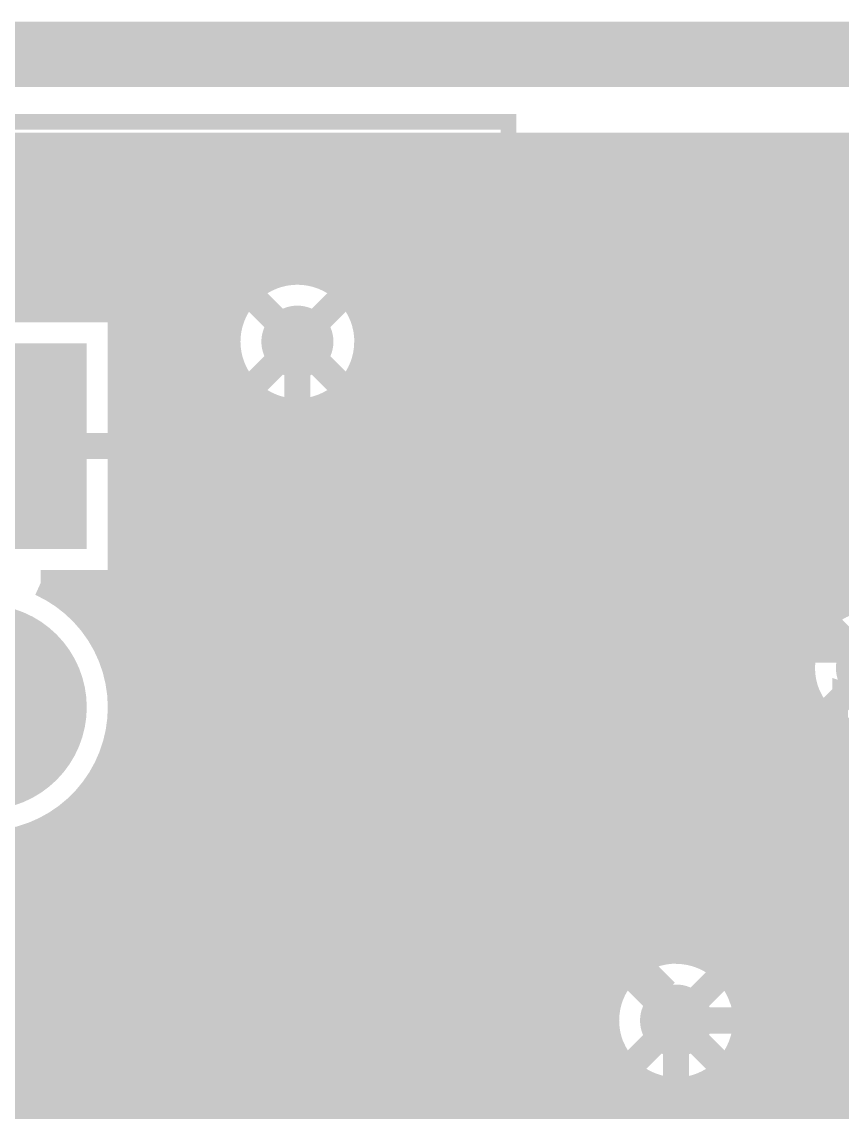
# Model space of a CAD drawing. Extents: x -5 to 112, y -62 to 71.
# Drawn here: x 16.24 to 24.22, y 60.83 to 71.44 of the extents above; entities that cross this region are included whole.
import ezdxf

# ---------------------------------------------------------------- set-up
doc = ezdxf.new("R2010")
doc.units = 0
doc.header["$MEASUREMENT"] = 0
doc.layers.get('0').update_dxf_attribs({"linetype": 'CONTINUOUS'})
for name, color, linetype in [('25-336-0_BOT', 7, 'CONTINUOUS'), ('25-336-0_DRD', 7, 'CONTINUOUS'), ('25-336-0_DRL', 2, 'CONTINUOUS'), ('25-336-0_IN1', 4, 'CONTINUOUS'), ('25-336-0_IN2', 3, 'CONTINUOUS'), ('25-336-0_SMB', 5, 'CONTINUOUS'), ('25-336-0_SMT', 10, 'CONTINUOUS'), ('25-336-0_SPT', 14, 'CONTINUOUS'), ('25-336-0_SST', 9, 'CONTINUOUS'), ('25-336-0_TOP', 12, 'CONTINUOUS'), ('THRUHOLE_TAP', 8, 'CONTINUOUS')]:
    doc.layers.add(name, color=color, linetype=linetype)

# ---------------------------------------------------------------- blocks, each defined once
blk = doc.blocks.new('SQUARE_19')
blk.add_solid([(0.99949, 0.99949), (0.99949, -0.99949), (-0.99949, 0.99949), (-0.99949, -0.99949)])
blk = doc.blocks.new('ROUND_30')
at = {"const_width": 0.99949}
blk.add_lwpolyline([(-0.499744, 0, 1), (0.499744, 0, 1)], format="xyb", close=True, dxfattribs=at)
blk = doc.blocks.new('ROUND_11')
at = {"const_width": 0.35052}
blk.add_lwpolyline([(-0.17526, 0, 1), (0.17526, 0, 1)], format="xyb", close=True, dxfattribs=at)
blk = doc.blocks.new('ROUND_75')
at = {"const_width": 0.54991}
blk.add_lwpolyline([(-0.274954, 0, 1), (0.274954, 0, 1)], format="xyb", close=True, dxfattribs=at)
blk = doc.blocks.new('ROUND_81')
at = {"const_width": 0.10033}
blk.add_lwpolyline([(-0.050164, 0, 1), (0.050164, 0, 1)], format="xyb", close=True, dxfattribs=at)
blk = doc.blocks.new('ROUND_82')
at = {"const_width": 0.10033}
blk.add_lwpolyline([(-0.050164, 0, 1), (0.050164, 0, 1)], format="xyb", close=True, dxfattribs=at)
blk = doc.blocks.new('ROUND_65')
at = {"const_width": 0.35052}
blk.add_lwpolyline([(-0.17526, 0, 1), (0.17526, 0, 1)], format="xyb", close=True, dxfattribs=at)
blk = doc.blocks.new('ROUND_68')
at = {"const_width": 0.35052}
blk.add_lwpolyline([(-0.17526, 0, 1), (0.17526, 0, 1)], format="xyb", close=True, dxfattribs=at)
blk = doc.blocks.new('RECTANGLE_2')
blk.add_solid([(0.4826, 0.4064), (0.4826, -0.4064), (-0.4826, 0.4064), (-0.4826, -0.4064)])
blk = doc.blocks.new('RECTANGLE_13')
blk.add_solid([(0.9017, 0.508), (0.9017, -0.508), (-0.9017, 0.508), (-0.9017, -0.508)])
blk = doc.blocks.new('ROUND_73')
at = {"const_width": 0.10033}
blk.add_lwpolyline([(-0.050164, 0, 1), (0.050164, 0, 1)], format="xyb", close=True, dxfattribs=at)

msp = doc.modelspace()

# ---------------------------------------------------------------- linework, layer by layer
at = {"layer": '25-336-0_BOT', "const_width": 0.254}
for points in [[(50.85588, 70.231), (-4.191, 70.231)], [(16.1544, 70.231), (16.1544, 68.64096)], [(16.383, 70.231), (16.383, 68.64096)], [(16.6116, 70.231), (16.6116, 68.64096)], [(16.8402, 70.231), (16.8402, 68.64096)], [(17.0688, 70.231), (17.0688, 68.64096)], [(17.2974, 70.231), (17.2974, 63.53556)], [(17.526, 70.231), (17.526, 63.76416)], [(17.7546, 70.231), (17.7546, 63.99276)], [(17.9832, 70.231), (17.9832, 64.22136)], [(18.2118, 70.231), (18.2118, 64.44996)], [(18.4404, 70.231), (18.4404, 68.80352)], [(18.669, 70.231), (18.669, 68.95592)], [(18.8976, 70.231), (18.8976, 69.00418)], [(19.1262, 70.231), (19.1262, 68.9737)], [(19.3548, 70.231), (19.3548, 68.85178)], [(19.5834, 70.231), (19.5834, 68.48602)], [(19.812, 70.231), (19.812, 47.68088)], [(20.0406, 70.231), (20.0406, 47.41672)], [(20.2692, 70.231), (20.2692, 53.34508)], [(20.4978, 70.231), (20.4978, 53.55336)], [(20.7264, 70.231), (20.7264, 53.62956)], [(20.955, 70.231), (20.955, 53.73116)], [(21.1836, 70.231), (21.1836, 53.95722)], [(21.4122, 70.231), (21.4122, 54.06136)], [(21.6408, 70.231), (21.6408, 54.06644)], [(21.8694, 70.231), (21.8694, 54.06644)], [(22.098, 70.231), (22.098, 62.17412)], [(22.3266, 70.231), (22.3266, 62.34176)], [(22.5552, 70.231), (22.5552, 62.40018)], [(22.7838, 70.231), (22.7838, 62.37732)], [(23.0124, 70.231), (23.0124, 62.26556)], [(23.241, 70.231), (23.241, 61.9633)], [(23.4696, 70.231), (23.4696, 54.06644)], [(23.6982, 70.231), (23.6982, 54.06644)], [(23.9268, 70.231), (23.9268, 65.49898)], [(24.1554, 70.231), (24.1554, 65.73012)], [(50.80508, 70.1802), (-4.191, 70.1802)], [(50.66792, 69.9516), (0.8382, 69.9516)], [(50.62728, 69.723), (1.5621, 69.723)], [(50.66792, 69.4944), (2.01676, 69.4944)], [(50.80508, 69.2658), (2.36474, 69.2658)], [(50.8508, 69.0372), (2.64922, 69.0372)], [(18.44294, 68.8086), (2.88798, 68.8086)], [(50.8508, 68.8086), (19.40052, 68.8086)], [(17.20596, 68.64096), (14.54404, 68.64096)], [(17.20596, 68.64096), (17.20596, 65.97904)], [(18.29308, 68.58), (17.20596, 68.58)], [(50.8508, 68.58), (19.55292, 68.58)], [(16.41348, 46.76648), (16.41348, 62.00648), (18.923, 64.516), (18.923, 68.326)], [(18.24228, 68.3514), (17.20596, 68.3514)], [(50.8508, 68.3514), (19.60118, 68.3514)], [(18.27276, 68.1228), (17.20596, 68.1228)], [(50.8508, 68.1228), (19.5707, 68.1228)], [(19.5834, 68.16344), (19.5834, 47.77994)], [(18.39722, 67.8942), (17.20596, 67.8942)], [(50.8508, 67.8942), (19.44878, 67.8942)], [(18.4404, 67.84594), (18.4404, 64.67856)], [(18.4658, 67.82308), (18.4658, 64.70396)], [(19.3802, 67.82308), (19.3802, 64.516)], [(18.4658, 67.6656), (17.20596, 67.6656)], [(50.8508, 67.6656), (19.3802, 67.6656)], [(18.4658, 67.437), (17.20596, 67.437)], [(50.8508, 67.437), (19.3802, 67.437)], [(18.4658, 67.2084), (17.20596, 67.2084)], [(50.8508, 67.2084), (19.3802, 67.2084)], [(18.4658, 66.9798), (17.20596, 66.9798)], [(50.8508, 66.9798), (19.3802, 66.9798)], [(18.4658, 66.7512), (17.20596, 66.7512)], [(50.8508, 66.7512), (19.3802, 66.7512)], [(18.4658, 66.5226), (17.20596, 66.5226)], [(50.8508, 66.5226), (19.3802, 66.5226)], [(18.4658, 66.294), (17.20596, 66.294)], [(50.8508, 66.294), (19.3802, 66.294)], [(18.4658, 66.0654), (17.20596, 66.0654)], [(50.8508, 66.0654), (19.3802, 66.0654)], [(17.20596, 65.97904), (16.42618, 65.97904)], [(16.6116, 65.97904), (16.6116, 65.87744)], [(16.8402, 65.97904), (16.8402, 65.6844)], [(17.0688, 65.97904), (17.0688, 65.35674)], [(18.4658, 65.8368), (16.67002, 65.8368)], [(50.8508, 65.8368), (19.3802, 65.8368)], [(18.4658, 65.6082), (16.90624, 65.6082)], [(24.00808, 65.6082), (19.3802, 65.6082)], [(18.4658, 65.3796), (17.0561, 65.3796)], [(23.87092, 65.3796), (19.3802, 65.3796)], [(18.4658, 65.151), (17.15008, 65.151)], [(23.83028, 65.151), (19.3802, 65.151)], [(18.4658, 64.9224), (17.1958, 64.9224)], [(23.87092, 64.9224), (19.3802, 64.9224)], [(23.9268, 64.80302), (23.9268, 59.27598)], [(18.4658, 64.70396), (16.09344, 62.33414)], [(18.4531, 64.6938), (17.20342, 64.6938)], [(24.00808, 64.6938), (19.3802, 64.6938)], [(24.0538, 64.64808), (24.0538, 59.43092)], [(18.2245, 64.4652), (17.1704, 64.4652)], [(19.3548, 64.36614), (19.3548, 47.79264)], [(24.0538, 64.4652), (19.37766, 64.4652)], [(19.24558, 64.19342), (16.87068, 61.81598)], [(17.0688, 64.18326), (17.0688, 63.30696)], [(17.9959, 64.2366), (17.0942, 64.2366)], [(24.0538, 64.2366), (19.28368, 64.2366)], [(19.1262, 64.0715), (19.1262, 47.72406)], [(17.7673, 64.008), (16.96466, 64.008)], [(24.0538, 64.008), (19.06016, 64.008)], [(16.8402, 63.8556), (16.8402, 63.07836)], [(18.8976, 63.8429), (18.8976, 47.53864)], [(17.5387, 63.7794), (16.76146, 63.7794)], [(24.0538, 63.7794), (18.83156, 63.7794)], [(16.6116, 63.66256), (16.6116, 62.84976)], [(16.383, 63.54064), (16.383, 62.62116)], [(17.3101, 63.5508), (16.40586, 63.5508)], [(24.0538, 63.5508), (18.60296, 63.5508)], [(18.669, 63.6143), (18.669, 42.9133)], [(16.1544, 63.46952), (16.1544, 62.39256)], [(17.0815, 63.3222), (15.3416, 63.3222)], [(24.0538, 63.3222), (18.37436, 63.3222)], [(18.4404, 63.3857), (18.4404, 43.21556)], [(16.8529, 63.0936), (15.113, 63.0936)], [(24.0538, 63.0936), (18.14576, 63.0936)], [(18.2118, 63.1571), (18.2118, 43.32732)], [(17.9832, 62.9285), (17.9832, 43.35018)], [(16.6243, 62.865), (14.8844, 62.865)], [(24.0538, 62.865), (17.91716, 62.865)], [(17.7546, 62.6999), (17.7546, 43.29176)], [(16.3957, 62.6364), (14.6558, 62.6364)], [(24.0538, 62.6364), (17.68856, 62.6364)], [(17.526, 62.4713), (17.526, 43.12412)], [(16.1671, 62.4078), (14.4272, 62.4078)], [(24.0538, 62.4078), (17.45996, 62.4078)], [(17.2974, 62.2427), (17.2974, 42.52468)], [(22.10308, 62.1792), (17.23136, 62.1792)], [(24.0538, 62.1792), (23.10892, 62.1792)], [(21.96592, 61.9506), (17.00276, 61.9506)], [(17.0688, 62.0141), (17.0688, 46.94682)], [(24.0538, 61.9506), (23.24608, 61.9506)], [(16.87068, 61.81598), (16.87068, 47.2694)], [(21.92528, 61.722), (16.87068, 61.722)], [(22.606, 57.404), (22.606, 61.722)], [(24.0538, 61.722), (23.28672, 61.722)], [(21.96592, 61.4934), (16.87068, 61.4934)], [(23.241, 61.47816), (23.241, 57.6453)], [(24.0538, 61.4934), (23.24608, 61.4934)], [(22.10308, 61.2648), (16.87068, 61.2648)], [(22.098, 61.26988), (22.098, 57.85612)], [(22.1488, 61.21908), (22.1488, 57.90692)], [(23.0632, 61.21908), (23.0632, 57.90692)], [(24.0538, 61.2648), (23.10892, 61.2648)], [(22.1488, 61.0362), (16.87068, 61.0362)], [(24.0538, 61.0362), (23.0632, 61.0362)], [(22.1488, 60.8076), (16.87068, 60.8076)], [(24.0538, 60.8076), (23.0632, 60.8076)]]:
    msp.add_lwpolyline(points, dxfattribs=at)
for points in [[(18.923, 69.00672, 0.4142136), (18.24228, 68.326)], [(19.60372, 68.326, 0.4142136), (18.923, 69.00672)], [(18.24228, 68.326, 0.2113086), (18.4651, 67.82231)], [(19.3802, 67.82308, 0.2113087), (19.60268, 68.326)], [(17.20596, 64.77, 0.293807), (16.42618, 65.97904)], [(24.511, 65.83172, 0.4142136), (23.83028, 65.151)], [(23.83028, 65.151, 0.2113086), (24.0531, 64.64731)], [(15.875, 63.43904, 0.4142136), (17.20596, 64.77)], [(19.24558, 64.19342, 0.1989124), (19.3792, 64.516)], [(19.24558, 64.19342, 0.1989124), (19.3792, 64.516)], [(22.606, 62.40272, 0.4142136), (21.92528, 61.722)], [(23.28672, 61.722, 0.4142136), (22.606, 62.40272)], [(21.92528, 61.722, 0.2113086), (22.1481, 61.21831)], [(23.0632, 61.21908, 0.2113087), (23.28568, 61.722)]]:
    msp.add_lwpolyline(points, format="xyb", dxfattribs=at)
at = {"layer": '25-336-0_DRD'}
for points, const_width in [([(-5.08, 7.62), (-5.08, 71.12), (111.76, 71.12), (111.76, -5.08), (-5.08, -5.08), (-5.08, 7.62)], 0.635), ([(20.193, 69.596), (17.653, 67.056)], 0.254), ([(20.193, 67.056), (17.653, 69.596)], 0.254), ([(16.51, 67.945), (15.24, 67.945)], 0.254), ([(16.51, 66.675), (16.51, 67.945)], 0.254), ([(16.51, 67.31), (15.24, 67.31)], 0.254), ([(15.24, 66.675), (16.51, 66.675)], 0.254), ([(25.781, 66.421), (23.241, 63.881)], 0.254), ([(25.781, 63.881), (23.241, 66.421)], 0.254), ([(16.51, 65.405), (15.24, 65.405)], 0.254), ([(16.51, 64.135), (16.51, 65.405)], 0.254), ([(16.51, 64.77), (15.24, 64.77)], 0.254), ([(22.5044, 64.5414), (19.9644, 62.0014)], 0.254), ([(22.5044, 62.0014), (19.9644, 64.5414)], 0.254), ([(15.24, 64.135), (16.51, 64.135)], 0.254), ([(23.876, 62.992), (21.336, 60.452)], 0.254), ([(23.876, 60.452), (21.336, 62.992)], 0.254), ([(19.1262, 61.6712), (16.5862, 59.1312)], 0.254), ([(19.1262, 59.1312), (16.5862, 61.6712)], 0.254), ([(16.51, 61.468), (13.97, 58.928)], 0.254)]:
    msp.add_lwpolyline(points, dxfattribs=dict(at, const_width=const_width))
at = {"layer": '25-336-0_DRL', "const_width": 0.635}
msp.add_lwpolyline([(-5.08, 7.62), (-5.08, 71.12), (111.76, 71.12), (111.76, -5.08), (-5.08, -5.08), (-5.08, 7.62)], dxfattribs=at)
at = {"layer": '25-336-0_IN1', "const_width": 0.254}
for points in [[(50.63998, 69.85), (-3.937, 69.85)], [(16.1798, 69.85), (16.1798, 68.64096)], [(16.4084, 69.85), (16.4084, 68.64096)], [(16.637, 69.85), (16.637, 68.64096)], [(16.8656, 69.85), (16.8656, 68.64096)], [(17.0942, 69.85), (17.0942, 68.64096)], [(17.3228, 69.85), (17.3228, 61.9252)], [(17.5514, 69.85), (17.5514, 61.9252)], [(17.78, 69.85), (17.78, 61.9252)], [(18.0086, 69.85), (18.0086, 61.9252)], [(18.2372, 69.85), (18.2372, 61.9252)], [(18.4658, 69.85), (18.4658, 68.82892)], [(18.6944, 69.85), (18.6944, 68.96608)], [(18.923, 69.85), (18.923, 69.00672)], [(19.1516, 69.85), (19.1516, 68.96608)], [(19.3802, 69.85), (19.3802, 68.82892)], [(19.6088, 69.85), (19.6088, 61.9252)], [(19.8374, 69.85), (19.8374, 61.9252)], [(20.066, 69.85), (20.066, 61.9252)], [(20.2946, 69.85), (20.2946, 61.9252)], [(20.5232, 69.85), (20.5232, 61.9252)], [(20.7518, 69.85), (20.7518, 61.9252)], [(20.9804, 69.85), (20.9804, 61.9252)], [(21.209, 69.85), (21.209, 61.9252)], [(21.4376, 69.85), (21.4376, 61.9252)], [(21.6662, 69.85), (21.6662, 61.9252)], [(21.8948, 69.85), (21.8948, 61.9252)], [(22.1234, 69.85), (22.1234, 62.19952)], [(22.352, 69.85), (22.352, 62.35192)], [(22.5806, 69.85), (22.5806, 62.40018)], [(22.8092, 69.85), (22.8092, 62.3697)], [(23.0378, 69.85), (23.0378, 62.24778)], [(23.2664, 69.85), (23.2664, 61.9252)], [(23.495, 69.85), (23.495, 61.9252)], [(23.7236, 69.85), (23.7236, 61.9252)], [(23.9522, 69.85), (23.9522, 65.53708)], [(24.1808, 69.85), (24.1808, 65.74536)], [(50.62728, 69.723), (-3.937, 69.723)], [(50.66792, 69.4944), (-3.937, 69.4944)], [(50.80508, 69.2658), (-3.937, 69.2658)], [(59.73064, 69.0372), (-3.937, 69.0372)], [(18.44294, 68.8086), (-3.937, 68.8086)], [(59.6519, 68.8086), (19.40052, 68.8086)], [(17.20596, 68.64096), (14.54404, 68.64096)], [(17.20596, 68.64096), (17.20596, 65.97904)], [(18.29308, 68.58), (17.20596, 68.58)], [(59.65698, 68.58), (19.55292, 68.58)], [(18.24228, 68.3514), (17.20596, 68.3514)], [(59.74588, 68.3514), (19.60118, 68.3514)], [(18.27276, 68.1228), (17.20596, 68.1228)], [(59.97702, 68.1228), (19.5707, 68.1228)], [(18.39722, 67.8942), (17.20596, 67.8942)], [(99.441, 67.8942), (19.44878, 67.8942)], [(18.4658, 67.82308), (18.4658, 61.9252)], [(19.3802, 67.82308), (19.3802, 61.9252)], [(18.76044, 67.6656), (17.20596, 67.6656)], [(18.6944, 67.68592), (18.6944, 61.9252)], [(83.86572, 67.6656), (19.08302, 67.6656)], [(19.1516, 67.68592), (19.1516, 61.9252)], [(18.923, 67.64528), (18.923, 61.9252)], [(83.5914, 67.437), (17.20596, 67.437)], [(83.43138, 67.2084), (17.20596, 67.2084)], [(83.33994, 66.9798), (17.20596, 66.9798)], [(83.29676, 66.7512), (17.20596, 66.7512)], [(83.30184, 66.5226), (17.20596, 66.5226)], [(83.3501, 66.294), (17.20596, 66.294)], [(83.4517, 66.0654), (17.20596, 66.0654)], [(17.20596, 65.97904), (16.42618, 65.97904)], [(16.637, 65.97904), (16.637, 65.85966)], [(16.8656, 65.97904), (16.8656, 65.65646)], [(17.0942, 65.97904), (17.0942, 65.30086)], [(83.62188, 65.8368), (16.67002, 65.8368)], [(24.00808, 65.6082), (16.90624, 65.6082)], [(23.87092, 65.3796), (17.0561, 65.3796)], [(23.83028, 65.151), (17.15008, 65.151)], [(23.87092, 64.9224), (17.1958, 64.9224)], [(24.00808, 64.6938), (17.20342, 64.6938)], [(23.9522, 64.76238), (23.9522, 61.9252)], [(24.1808, 64.55664), (24.1808, 61.9252)], [(59.85764, 64.4652), (17.1704, 64.4652)], [(17.0942, 64.2366), (17.0942, 61.9252)], [(59.7789, 64.2366), (17.0942, 64.2366)], [(59.78398, 64.008), (16.96466, 64.008)], [(16.8656, 63.881), (16.8656, 61.9252)], [(59.87288, 63.7794), (16.76146, 63.7794)], [(16.637, 63.68034), (16.637, 61.9252)], [(60.10402, 63.5508), (16.40586, 63.5508)], [(16.4084, 63.5508), (16.4084, 61.9252)], [(16.1798, 63.4746), (16.1798, 61.9252)], [(54.74208, 63.3222), (-3.937, 63.3222)], [(54.60492, 63.0936), (-3.937, 63.0936)], [(54.56428, 62.865), (-3.937, 62.865)], [(51.14544, 62.6364), (-3.937, 62.6364)], [(50.78222, 62.4078), (-3.937, 62.4078)], [(22.10308, 62.1792), (14.59992, 62.1792)], [(50.65776, 62.1792), (23.10892, 62.1792)], [(21.96592, 61.9506), (14.73708, 61.9506)], [(21.95576, 61.9252), (14.7447, 61.9252)], [(50.62728, 61.9506), (23.24608, 61.9506)], [(30.861, 61.9252), (23.2537, 61.9252)], [(21.97608, 61.468), (14.72692, 61.468)], [(16.1544, 61.468), (16.1544, 47.39386)], [(16.383, 61.468), (16.383, 47.44466)], [(16.6116, 61.468), (16.6116, 47.41672)], [(16.8402, 61.468), (16.8402, 47.2948)], [(17.0688, 61.468), (17.0688, 46.94682)], [(17.2974, 61.468), (17.2974, 60.78728)], [(17.526, 61.468), (17.526, 60.99556)], [(17.7546, 61.468), (17.7546, 61.07176)], [(17.9832, 61.468), (17.9832, 61.06922)], [(18.2118, 61.468), (18.2118, 60.98032)], [(18.4404, 61.468), (18.4404, 60.74918)], [(18.669, 61.468), (18.669, 41.021)], [(18.8976, 61.468), (18.8976, 47.53864)], [(19.1262, 61.468), (19.1262, 47.72406)], [(19.3548, 61.468), (19.3548, 54.35092)], [(19.5834, 61.468), (19.5834, 54.48808)], [(19.812, 61.468), (19.812, 54.52872)], [(20.0406, 61.468), (20.0406, 54.48808)], [(20.2692, 61.468), (20.2692, 54.35092)], [(20.4978, 61.468), (20.4978, 53.55336)], [(20.7264, 61.468), (20.7264, 53.62956)], [(20.955, 61.468), (20.955, 53.62702)], [(21.1836, 61.468), (21.1836, 53.53812)], [(21.4122, 61.468), (21.4122, 53.30698)], [(21.6408, 61.468), (21.6408, 41.021)], [(21.8694, 61.468), (21.8694, 41.021)], [(30.861, 61.468), (23.23592, 61.468)], [(23.241, 61.468), (23.241, 57.6453)], [(23.4696, 61.468), (23.4696, 56.73852)], [(23.6982, 61.468), (23.6982, 41.021)], [(23.9268, 61.468), (23.9268, 59.27598)], [(24.1554, 61.468), (24.1554, 59.50712)], [(22.02688, 61.3664), (14.67612, 61.3664)], [(30.861, 61.3664), (23.18512, 61.3664)], [(22.098, 61.26988), (22.098, 57.85612)], [(22.25802, 61.1378), (14.44498, 61.1378)], [(22.3266, 61.10224), (22.3266, 58.02376)], [(30.861, 61.1378), (22.95398, 61.1378)], [(23.0124, 61.1759), (23.0124, 57.94756)], [(22.5552, 61.04382), (22.5552, 58.08218)], [(22.7838, 61.06414), (22.7838, 58.05932)], [(17.40408, 60.9092), (8.382, 60.9092)], [(30.861, 60.9092), (18.30832, 60.9092)]]:
    msp.add_lwpolyline(points, dxfattribs=at)
for points in [[(18.923, 69.00672, 0.4142136), (18.24228, 68.326)], [(19.60372, 68.326, 0.4142136), (18.923, 69.00672)], [(18.24228, 68.326, 0.4142136), (18.923, 67.64528)], [(18.923, 67.64528, 0.4142136), (19.60372, 68.326)], [(17.20596, 64.77, 0.293807), (16.42618, 65.97904)], [(24.511, 65.83172, 0.4142136), (23.83028, 65.151)], [(23.83028, 65.151, 0.4142136), (24.511, 64.47028)], [(15.875, 63.43904, 0.4142136), (17.20596, 64.77)], [(22.606, 62.40272, 0.3280384), (21.95576, 61.9252)], [(23.2537, 61.9252, 0.3277294), (22.606, 62.40018)], [(21.97608, 61.468, 0.3059202), (22.606, 61.04382)], [(22.606, 61.04128, 0.3059201), (23.23592, 61.468)], [(17.8562, 61.08192, 0.4142136), (17.17548, 60.4012)], [(18.53692, 60.4012, 0.4142136), (17.8562, 61.08192)]]:
    msp.add_lwpolyline(points, format="xyb", dxfattribs=at)
at = {"layer": '25-336-0_IN2', "const_width": 0.254}
for points in [[(50.63998, 69.85), (-3.937, 69.85)], [(16.1798, 69.85), (16.1798, 68.64096)], [(16.4084, 69.85), (16.4084, 68.64096)], [(16.637, 69.85), (16.637, 68.64096)], [(16.8656, 69.85), (16.8656, 68.64096)], [(17.0942, 69.85), (17.0942, 68.64096)], [(17.3228, 69.85), (17.3228, 38.227)], [(17.5514, 69.85), (17.5514, 43.14952)], [(17.78, 69.85), (17.78, 43.30192)], [(18.0086, 69.85), (18.0086, 43.35018)], [(18.2372, 69.85), (18.2372, 43.3197)], [(18.4658, 69.85), (18.4658, 68.82892)], [(18.6944, 69.85), (18.6944, 68.96608)], [(18.923, 69.85), (18.923, 69.00672)], [(19.1516, 69.85), (19.1516, 68.96608)], [(19.3802, 69.85), (19.3802, 68.82892)], [(19.6088, 69.85), (19.6088, 47.77232)], [(19.8374, 69.85), (19.8374, 47.66056)], [(20.066, 69.85), (20.066, 47.3583)], [(20.2946, 69.85), (20.2946, 53.38064)], [(20.5232, 69.85), (20.5232, 53.56606)], [(20.7518, 69.85), (20.7518, 53.63464)], [(20.9804, 69.85), (20.9804, 53.62194)], [(21.209, 69.85), (21.209, 53.52288)], [(21.4376, 69.85), (21.4376, 53.25872)], [(21.6662, 69.85), (21.6662, 38.227)], [(21.8948, 69.85), (21.8948, 38.227)], [(22.1234, 69.85), (22.1234, 62.19952)], [(22.352, 69.85), (22.352, 62.35192)], [(22.5806, 69.85), (22.5806, 62.40018)], [(22.8092, 69.85), (22.8092, 62.3697)], [(23.0378, 69.85), (23.0378, 62.24778)], [(23.2664, 69.85), (23.2664, 61.88202)], [(23.495, 69.85), (23.495, 38.227)], [(23.7236, 69.85), (23.7236, 38.227)], [(23.9522, 69.85), (23.9522, 65.53708)], [(24.1808, 69.85), (24.1808, 65.74536)], [(50.62728, 69.723), (-3.937, 69.723)], [(50.66792, 69.4944), (-3.937, 69.4944)], [(50.80508, 69.2658), (-3.937, 69.2658)], [(59.73064, 69.0372), (-3.937, 69.0372)], [(18.44294, 68.8086), (-3.937, 68.8086)], [(59.6519, 68.8086), (19.40052, 68.8086)], [(17.20596, 68.64096), (14.54404, 68.64096)], [(17.20596, 68.64096), (17.20596, 65.97904)], [(18.29308, 68.58), (17.20596, 68.58)], [(59.65698, 68.58), (19.55292, 68.58)], [(18.24228, 68.3514), (17.20596, 68.3514)], [(59.74588, 68.3514), (19.60118, 68.3514)], [(18.27276, 68.1228), (17.20596, 68.1228)], [(59.97702, 68.1228), (19.5707, 68.1228)], [(18.39722, 67.8942), (17.20596, 67.8942)], [(99.441, 67.8942), (19.44878, 67.8942)], [(18.4658, 67.82308), (18.4658, 43.19778)], [(19.3802, 67.82308), (19.3802, 47.79518)], [(18.76044, 67.6656), (17.20596, 67.6656)], [(18.6944, 67.68592), (18.6944, 42.83202)], [(83.86572, 67.6656), (19.08302, 67.6656)], [(19.1516, 67.68592), (19.1516, 47.73676)], [(18.923, 67.64528), (18.923, 47.56912)], [(83.5914, 67.437), (17.20596, 67.437)], [(83.43138, 67.2084), (17.20596, 67.2084)], [(83.33994, 66.9798), (17.20596, 66.9798)], [(83.29676, 66.7512), (17.20596, 66.7512)], [(83.30184, 66.5226), (17.20596, 66.5226)], [(83.3501, 66.294), (17.20596, 66.294)], [(83.4517, 66.0654), (17.20596, 66.0654)], [(17.20596, 65.97904), (16.42618, 65.97904)], [(16.637, 65.97904), (16.637, 65.85966)], [(16.8656, 65.97904), (16.8656, 65.65646)], [(17.0942, 65.97904), (17.0942, 65.30086)], [(83.62188, 65.8368), (16.67002, 65.8368)], [(24.00808, 65.6082), (16.90624, 65.6082)], [(23.87092, 65.3796), (17.0561, 65.3796)], [(23.83028, 65.151), (17.15008, 65.151)], [(23.87092, 64.9224), (17.1958, 64.9224)], [(24.00808, 64.6938), (17.20342, 64.6938)], [(23.9522, 64.76238), (23.9522, 59.31408)], [(24.1808, 64.55664), (24.1808, 59.52236)], [(59.85764, 64.4652), (17.1704, 64.4652)], [(59.7789, 64.2366), (17.0942, 64.2366)], [(17.0942, 64.2366), (17.0942, 38.227)], [(59.78398, 64.008), (16.96466, 64.008)], [(16.8656, 63.881), (16.8656, 47.27448)], [(59.87288, 63.7794), (16.76146, 63.7794)], [(16.637, 63.68034), (16.637, 47.4091)], [(60.10402, 63.5508), (16.40586, 63.5508)], [(16.4084, 63.5508), (16.4084, 47.44466)], [(16.1798, 63.4746), (16.1798, 47.40402)], [(54.74208, 63.3222), (-3.937, 63.3222)], [(54.60492, 63.0936), (-3.937, 63.0936)], [(54.56428, 62.865), (-3.937, 62.865)], [(51.14544, 62.6364), (-3.937, 62.6364)], [(50.78222, 62.4078), (-3.937, 62.4078)], [(22.10308, 62.1792), (14.59992, 62.1792)], [(50.65776, 62.1792), (23.10892, 62.1792)], [(21.96592, 61.9506), (14.73708, 61.9506)], [(50.62728, 61.9506), (23.24608, 61.9506)], [(21.92528, 61.722), (14.77772, 61.722)], [(34.04616, 61.722), (23.28672, 61.722)], [(23.2664, 61.55944), (23.2664, 57.56402)], [(21.96592, 61.4934), (14.73708, 61.4934)], [(33.7439, 61.4934), (23.24608, 61.4934)], [(22.10308, 61.2648), (14.59992, 61.2648)], [(22.1234, 61.24194), (22.1234, 57.88152)], [(23.0378, 61.19622), (23.0378, 57.92978)], [(33.63214, 61.2648), (23.10892, 61.2648)], [(22.352, 61.09208), (22.352, 58.03392)], [(33.61182, 61.0362), (-3.937, 61.0362)], [(22.5806, 61.04128), (22.5806, 58.08218)], [(22.8092, 61.07176), (22.8092, 58.0517)], [(33.67024, 60.8076), (15.53972, 60.8076)]]:
    msp.add_lwpolyline(points, dxfattribs=at)
for points in [[(18.923, 69.00672, 0.4142136), (18.24228, 68.326)], [(19.60372, 68.326, 0.4142136), (18.923, 69.00672)], [(18.24228, 68.326, 0.4142136), (18.923, 67.64528)], [(18.923, 67.64528, 0.4142136), (19.60372, 68.326)], [(17.20596, 64.77, 0.293807), (16.42618, 65.97904)], [(24.511, 65.83172, 0.4142136), (23.83028, 65.151)], [(23.83028, 65.151, 0.4142136), (24.511, 64.47028)], [(15.875, 63.43904, 0.4142136), (17.20596, 64.77)], [(22.606, 62.40272, 0.4142136), (21.92528, 61.722)], [(23.28672, 61.722, 0.4142136), (22.606, 62.40272)], [(21.92528, 61.722, 0.4142136), (22.606, 61.04128)], [(22.606, 61.04128, 0.4142136), (23.28672, 61.722)]]:
    msp.add_lwpolyline(points, format="xyb", dxfattribs=at)
at = {"layer": '25-336-0_SST', "const_width": 0.1524}
for points in [[(11.08456, 70.46468), (15.58544, 70.46468), (20.97532, 70.46468), (20.97532, 61.61532), (18.82394, 61.61532)], [(23.42642, 70.05828), (23.42642, 69.70268), (23.59406, 69.5833), (23.76424, 69.5833), (23.93442, 69.70268), (23.93442, 70.05828), (22.91842, 70.05828)], [(19.92376, 62.865), (6.7437, 62.865), (6.14426, 62.26556), (20.52574, 62.26556), (19.92376, 62.865), (19.92376, 69.215), (20.52574, 69.81444), (20.52574, 62.26556)], [(19.92376, 69.215), (15.58544, 69.215), (15.58544, 69.81444), (20.52574, 69.81444)], [(23.42642, 69.7611), (22.91842, 69.5833)], [(21.844, 69.28358), (21.67382, 69.28358), (21.50618, 69.22262), (21.50618, 68.9864), (21.67382, 68.92798), (22.52218, 68.92798)], [(23.08606, 69.22008), (22.91842, 69.16166), (22.91842, 68.80606), (23.08606, 68.7451), (23.42642, 68.7451), (23.59406, 68.86448), (23.59406, 69.22008), (23.93442, 69.22008), (23.93442, 68.7451)], [(22.52218, 68.86702), (22.52218, 69.10578)], [(21.67382, 68.5038), (21.50618, 68.44538), (21.50618, 68.08978), (21.67382, 68.02882), (22.01418, 68.02882), (22.18182, 68.1482), (22.18182, 68.5038), (22.52218, 68.5038), (22.52218, 68.02882)], [(22.91842, 68.20408), (23.08606, 68.32346), (23.25624, 68.38188), (23.59406, 68.38188), (23.76424, 68.32346), (23.93442, 68.20408), (23.93442, 68.0847), (23.76424, 67.96786), (23.59406, 67.9069), (23.25624, 67.9069), (23.08606, 67.96786), (22.91842, 68.0847), (22.91842, 68.20408)], [(15.99438, 67.19062), (16.19504, 66.98996), (16.19504, 67.63004), (15.99438, 67.42938), (15.99438, 67.19062), (15.75562, 67.19062), (15.55496, 66.98996), (16.19504, 66.98996)], [(15.75562, 67.19062), (15.75562, 67.42938), (15.55496, 67.63004), (16.19504, 67.63004)], [(23.6855, 64.5795), (23.6855, 67.5005), (22.0472, 67.5005), (22.0472, 64.5795), (23.6855, 64.5795)], [(24.03094, 66.14922), (23.86076, 66.20764), (23.86076, 66.56324), (24.03094, 66.6242), (24.70912, 66.6242), (24.87676, 66.56324), (24.87676, 66.20764), (24.70912, 66.14922)], [(24.03094, 65.786), (23.86076, 65.66662), (23.86076, 65.4304), (24.03094, 65.31102), (24.20112, 65.31102), (24.53894, 65.54724), (24.87676, 65.31102), (24.87676, 65.786)], [(15.99438, 64.65062), (16.19504, 64.44996), (16.19504, 65.09004), (15.99438, 64.88938), (15.99438, 64.65062), (15.75562, 64.65062), (15.55496, 64.44996), (16.19504, 64.44996)], [(15.75562, 64.65062), (15.75562, 64.88938), (15.55496, 65.09004), (16.19504, 65.09004)], [(24.20112, 64.47282), (24.20112, 64.9478), (24.87676, 64.70904), (24.87676, 64.5922), (23.86076, 64.5922)], [(24.257, 58.928), (21.463, 58.928), (21.463, 64.262), (24.257, 64.262), (24.257, 58.928)], [(18.1737, 61.61532), (13.66012, 61.61532)], [(17.3355, 58.2295), (17.3355, 61.1505), (15.6972, 61.1505), (15.6972, 58.2295), (17.3355, 58.2295)], [(19.8755, 58.2295), (19.8755, 61.1505), (18.2372, 61.1505), (18.2372, 58.2295), (19.8755, 58.2295)]]:
    msp.add_lwpolyline(points, dxfattribs=at)
for points in [[(18.1737, 61.61532, 0.3400612), (18.49882, 61.3664)], [(18.49882, 61.36386, 0.3400608), (18.82394, 61.61532)]]:
    msp.add_lwpolyline(points, format="xyb", dxfattribs=at)
at = {"layer": '25-336-0_TOP'}
for points, const_width in [([(27.813, 69.85), (1.2192, 69.85)], 0.254), ([(16.1798, 69.85), (16.1798, 68.64096)], 0.254), ([(16.4084, 69.85), (16.4084, 68.64096)], 0.254), ([(16.637, 69.85), (16.637, 68.64096)], 0.254), ([(16.8656, 69.85), (16.8656, 68.64096)], 0.254), ([(17.0942, 69.85), (17.0942, 68.64096)], 0.254), ([(17.3228, 69.85), (17.3228, 67.7672)], 0.254), ([(17.5514, 69.85), (17.5514, 67.7672)], 0.254), ([(17.78, 69.85), (17.78, 67.7672)], 0.254), ([(18.0086, 69.85), (18.0086, 67.7672)], 0.254), ([(18.2372, 69.85), (18.2372, 67.7672)], 0.254), ([(18.4658, 69.85), (18.4658, 68.82892)], 0.254), ([(18.6944, 69.85), (18.6944, 68.96608)], 0.254), ([(18.923, 69.85), (18.923, 69.00672)], 0.254), ([(19.1516, 69.85), (19.1516, 68.96608)], 0.254), ([(19.3802, 69.85), (19.3802, 68.82892)], 0.254), ([(19.6088, 69.85), (19.6088, 68.28536)], 0.254), ([(19.8374, 69.85), (19.8374, 68.2752)], 0.254), ([(20.066, 69.85), (20.066, 68.2752)], 0.254), ([(20.2946, 69.85), (20.2946, 68.2752)], 0.254), ([(20.5232, 69.85), (20.5232, 68.2752)], 0.254), ([(20.7518, 69.85), (20.7518, 68.2752)], 0.254), ([(20.9804, 69.85), (20.9804, 68.2752)], 0.254), ([(21.209, 69.85), (21.209, 68.2752)], 0.254), ([(21.4376, 69.85), (21.4376, 68.2752)], 0.254), ([(21.6662, 69.85), (21.6662, 68.2752)], 0.254), ([(21.8948, 69.85), (21.8948, 68.2752)], 0.254), ([(22.1234, 69.85), (22.1234, 68.2752)], 0.254), ([(22.352, 69.85), (22.352, 68.2752)], 0.254), ([(22.5806, 69.85), (22.5806, 68.2752)], 0.254), ([(22.8092, 69.85), (22.8092, 68.2752)], 0.254), ([(23.0378, 69.85), (23.0378, 68.2752)], 0.254), ([(23.2664, 69.85), (23.2664, 68.2752)], 0.254), ([(23.495, 69.85), (23.495, 68.2752)], 0.254), ([(23.7236, 69.85), (23.7236, 68.2752)], 0.254), ([(23.9522, 69.85), (23.9522, 68.2752)], 0.254), ([(24.1808, 69.85), (24.1808, 68.2752)], 0.254), ([(27.6225, 69.6722), (1.6764, 69.6722)], 0.254), ([(18.923, 68.326), (19.431, 67.818), (26.416, 67.818), (28.067, 69.469), (51.054, 69.469), (51.308, 69.723)], 0.254), ([(27.3939, 69.4436), (2.10058, 69.4436)], 0.254), ([(27.1653, 69.215), (2.43332, 69.215)], 0.254), ([(18.76044, 68.9864), (2.7051, 68.9864)], 0.254), ([(26.9367, 68.9864), (19.08302, 68.9864)], 0.254), ([(18.39722, 68.7578), (2.93624, 68.7578)], 0.254), ([(26.7081, 68.7578), (19.44878, 68.7578)], 0.254), ([(17.20596, 68.64096), (14.54404, 68.64096)], 0.254), ([(17.20596, 68.64096), (17.20596, 67.7672)], 0.254), ([(18.27276, 68.5292), (17.20596, 68.5292)], 0.254), ([(26.4795, 68.5292), (19.5707, 68.5292)], 0.254), ([(18.24228, 68.3006), (17.20596, 68.3006)], 0.254), ([(19.60118, 68.29298), (19.59879, 68.32577)], 0.254), ([(26.2509, 68.3006), (19.60118, 68.3006)], 0.254), ([(26.2255, 68.2752), (19.61896, 68.2752)], 0.254), ([(18.29308, 68.072), (17.20596, 68.072)], 0.254), ([(18.44294, 67.8434), (17.20596, 67.8434)], 0.254), ([(18.53438, 67.7672), (17.20596, 67.7672)], 0.254), ([(18.4658, 67.82308), (18.4658, 67.7672)], 0.254), ([(15.875, 67.31), (22.3012, 67.31), (22.86, 66.7512)], 0.254), ([(17.20596, 66.8528), (17.20596, 65.97904)], 0.254), ([(22.0472, 66.8528), (17.20596, 66.8528)], 0.254), ([(17.3228, 66.8528), (17.3228, 62.1792)], 0.254), ([(17.5514, 66.8528), (17.5514, 62.1792)], 0.254), ([(17.78, 66.8528), (17.78, 62.1792)], 0.254), ([(18.0086, 66.8528), (18.0086, 62.1792)], 0.254), ([(18.2372, 66.8528), (18.2372, 62.1792)], 0.254), ([(18.4658, 66.8528), (18.4658, 62.1792)], 0.254), ([(18.6944, 66.8528), (18.6944, 62.1792)], 0.254), ([(18.923, 66.8528), (18.923, 62.1792)], 0.254), ([(19.1516, 66.8528), (19.1516, 62.1792)], 0.254), ([(19.3802, 66.8528), (19.3802, 62.13094)], 0.254), ([(19.6088, 66.8528), (19.6088, 61.93536)], 0.254), ([(19.8374, 66.8528), (19.8374, 61.70676)], 0.254), ([(20.066, 66.8528), (20.066, 61.47816)], 0.254), ([(20.2946, 66.8528), (20.2946, 61.2902)], 0.254), ([(20.5232, 66.8528), (20.5232, 61.2902)], 0.254), ([(20.7518, 66.8528), (20.7518, 61.2902)], 0.254), ([(20.9804, 66.8528), (20.9804, 61.2902)], 0.254), ([(21.209, 66.8528), (21.209, 61.2902)], 0.254), ([(21.4376, 66.8528), (21.4376, 61.2902)], 0.254), ([(21.6662, 66.8528), (21.6662, 61.2902)], 0.254), ([(21.8948, 66.8528), (21.8948, 61.2902)], 0.254), ([(22.0472, 66.8528), (22.0472, 66.0654)], 0.254), ([(22.0472, 66.7004), (17.20596, 66.7004)], 0.254), ([(22.0472, 66.4718), (17.20596, 66.4718)], 0.254), ([(22.0472, 66.2432), (17.20596, 66.2432)], 0.254), ([(22.0472, 66.0654), (22.0472, 66.0146)], 0.254), ([(17.20596, 65.97904), (16.42618, 65.97904)], 0.254), ([(16.637, 65.97904), (16.637, 65.85966)], 0.254), ([(16.8656, 65.97904), (16.8656, 65.65646)], 0.254), ([(17.0942, 65.97904), (17.0942, 65.30086)], 0.254), ([(22.0472, 66.0146), (17.20596, 66.0146)], 0.254), ([(22.0472, 66.0146), (22.0472, 64.5922)], 0.254), ([(22.0472, 65.786), (16.73352, 65.786)], 0.254), ([(22.0472, 65.5574), (16.94688, 65.5574)], 0.254), ([(22.0472, 65.3288), (17.0815, 65.3288)], 0.254), ([(24.511, 65.151), (24.3332, 65.3288), (22.86, 65.3288)], 0.254), ([(22.0472, 65.1002), (17.16278, 65.1002)], 0.254), ([(22.0472, 64.8716), (17.20088, 64.8716)], 0.254), ([(23.89124, 64.8716), (23.6728, 64.8716)], 0.254), ([(23.6728, 64.8716), (23.6728, 64.5922)], 0.254), ([(23.7236, 64.8716), (23.7236, 62.1792)], 0.254), ([(23.9522, 64.76238), (23.9522, 62.1792)], 0.254), ([(22.0472, 64.643), (17.19834, 64.643)], 0.254), ([(23.6728, 64.5922), (22.0472, 64.5922)], 0.254), ([(22.1234, 64.5922), (22.1234, 62.19952)], 0.254), ([(22.352, 64.5922), (22.352, 62.35192)], 0.254), ([(22.5806, 64.5922), (22.5806, 62.40018)], 0.254), ([(22.8092, 64.5922), (22.8092, 62.3697)], 0.254), ([(23.0378, 64.5922), (23.0378, 62.24778)], 0.254), ([(23.2664, 64.5922), (23.2664, 62.1792)], 0.254), ([(23.495, 64.5922), (23.495, 62.1792)], 0.254), ([(24.05888, 64.643), (23.6728, 64.643)], 0.254), ([(24.1808, 64.55664), (24.1808, 62.1792)], 0.254), ([(25.06726, 64.4144), (17.15516, 64.4144)], 0.254), ([(25.06726, 64.1858), (17.0688, 64.1858)], 0.254), ([(17.0942, 64.2366), (17.0942, 62.1792)], 0.254), ([(25.06726, 63.9572), (16.92656, 63.9572)], 0.254), ([(16.8656, 63.881), (16.8656, 62.1792)], 0.254), ([(25.06726, 63.7286), (16.70304, 63.7286)], 0.254), ([(16.637, 63.68034), (16.637, 62.1792)], 0.254), ([(16.4084, 63.5508), (16.4084, 62.1792)], 0.254), ([(16.1798, 63.4746), (16.1798, 62.1792)], 0.254), ([(25.3873, 63.5), (16.2687, 63.5)], 0.254), ([(22.86, 63.2714), (21.2344, 63.2714)], 0.635), ([(25.3873, 63.2714), (13.7922, 63.2714)], 0.254), ([(25.3873, 63.0428), (13.7922, 63.0428)], 0.254), ([(25.3873, 62.8142), (13.7922, 62.8142)], 0.254), ([(25.40508, 62.5856), (13.7922, 62.5856)], 0.254), ([(22.36216, 62.357), (14.3383, 62.357)], 0.254), ([(25.51176, 62.357), (22.8473, 62.357)], 0.254), ([(19.177, 62.1792), (14.59992, 62.1792)], 0.254), ([(25.273, 62.1792), (23.10892, 62.1792)], 0.254), ([(22.0599, 62.1284), (19.38528, 62.1284)], 0.254), ([(19.50466, 62.04204), (20.25396, 61.2902)], 0.254), ([(21.94814, 61.8998), (19.64436, 61.8998)], 0.254), ([(14.097, 61.722), (19.177, 61.722), (20.066, 60.833), (24.892, 60.833), (25.654, 60.071), (25.654, 59.817)], 0.254), ([(22.606, 61.722), (25.273, 61.722), (26.035, 60.96), (28.956, 60.96), (30.099, 59.817)], 0.254), ([(21.92782, 61.6712), (19.87296, 61.6712)], 0.254), ([(21.98624, 61.4426), (20.10156, 61.4426)], 0.254), ([(22.08022, 61.2902), (20.25396, 61.2902)], 0.254), ([(19.0373, 61.214), (14.54912, 61.214)], 0.254), ([(18.9865, 61.2648), (14.59992, 61.2648)], 0.254), ([(16.1798, 61.2648), (16.1798, 61.1378)], 0.254), ([(16.4084, 61.2648), (16.4084, 61.1378)], 0.254), ([(16.637, 61.2648), (16.637, 61.1378)], 0.254), ([(16.8656, 61.2648), (16.8656, 61.1378)], 0.254), ([(17.0942, 61.2648), (17.0942, 61.1378)], 0.254), ([(17.3228, 61.2648), (17.3228, 59.01436)], 0.254), ([(17.5514, 61.2648), (17.5514, 58.78576)], 0.254), ([(17.78, 61.2648), (17.78, 58.55208)], 0.254), ([(18.0086, 61.2648), (18.0086, 57.80024)], 0.254), ([(18.2372, 61.2648), (18.2372, 57.77484)], 0.254), ([(18.4658, 61.2648), (18.4658, 61.1378)], 0.254), ([(18.6944, 61.2648), (18.6944, 61.1378)], 0.254), ([(18.923, 61.2648), (18.923, 61.1378)], 0.254), ([(18.9865, 61.2648), (19.1135, 61.1378)], 0.254), ([(17.3228, 61.1378), (15.6972, 61.1378)], 0.254), ([(17.3228, 61.1378), (17.3228, 59.7154)], 0.254), ([(18.2372, 61.1378), (18.2372, 59.7154)], 0.254), ([(19.1135, 61.1378), (18.2372, 61.1378)], 0.254), ([(18.2372, 60.9854), (17.3228, 60.9854)], 0.254), ([(18.2372, 60.7568), (17.3228, 60.7568)], 0.254)]:
    msp.add_lwpolyline(points, dxfattribs=dict(at, const_width=const_width))
at = {"layer": '25-336-0_TOP', "const_width": 0.254}
for points in [[(18.923, 69.00672, 0.4142136), (18.24228, 68.326)], [(19.60372, 68.326, 0.4142136), (18.923, 69.00672)], [(18.24228, 68.326, 0.2455455), (18.53434, 67.76714)], [(17.20596, 64.77, 0.293807), (16.42618, 65.97904)], [(23.89124, 64.8716, 0.2949483), (24.511, 64.47028)], [(15.875, 63.43904, 0.4142136), (17.20596, 64.77)], [(22.606, 62.40272, 0.4142136), (21.92528, 61.722)], [(23.10892, 62.1792, 0.2113087), (22.606, 62.40168)], [(19.49958, 62.04458, 0.1989124), (19.177, 62.1782)], [(21.92528, 61.722, 0.1736051), (22.07994, 61.28997)]]:
    msp.add_lwpolyline(points, format="xyb", dxfattribs=at)

# ---------------------------------------------------------------- block references
at = {"layer": '25-336-0_BOT'}
for name, p in [('ROUND_11', (18.923, 68.326)), ('SQUARE_19', (15.875, 67.31)), ('ROUND_30', (15.875, 64.77)), ('ROUND_11', (24.511, 65.151)), ('ROUND_11', (21.2344, 63.2714)), ('ROUND_11', (22.606, 61.722))]:
    msp.add_blockref(name, p, dxfattribs=at)
at = {"layer": '25-336-0_DRL'}
for name, p in [('ROUND_81', (18.923, 68.326)), ('ROUND_75', (15.875, 67.31)), ('ROUND_75', (15.875, 64.77)), ('ROUND_82', (21.2344, 63.2714)), ('ROUND_81', (22.606, 61.722))]:
    msp.add_blockref(name, p, dxfattribs=at)
at = {"layer": '25-336-0_IN1'}
for name, p in [('ROUND_68', (18.923, 68.326)), ('SQUARE_19', (15.875, 67.31)), ('ROUND_30', (15.875, 64.77)), ('ROUND_68', (24.511, 65.151)), ('ROUND_65', (21.2344, 63.2714)), ('ROUND_68', (22.606, 61.722))]:
    msp.add_blockref(name, p, dxfattribs=at)
at = {"layer": '25-336-0_IN2'}
for name, p in [('ROUND_68', (18.923, 68.326)), ('SQUARE_19', (15.875, 67.31)), ('ROUND_30', (15.875, 64.77)), ('ROUND_68', (24.511, 65.151)), ('ROUND_65', (21.2344, 63.2714)), ('ROUND_68', (22.606, 61.722))]:
    msp.add_blockref(name, p, dxfattribs=at)
at = {"layer": '25-336-0_SMB'}
for name, p in [('SQUARE_19', (15.875, 67.31)), ('ROUND_30', (15.875, 64.77))]:
    msp.add_blockref(name, p, dxfattribs=at)
at = {"layer": '25-336-0_SMT'}
for name, p in [('SQUARE_19', (15.875, 67.31)), ('RECTANGLE_2', (22.86, 66.7512)), ('ROUND_30', (15.875, 64.77)), ('RECTANGLE_2', (22.86, 65.3288)), ('RECTANGLE_13', (22.86, 63.2714))]:
    msp.add_blockref(name, p, dxfattribs=at)
at = {"layer": '25-336-0_SPT'}
for name, p in [('RECTANGLE_2', (22.86, 66.7512)), ('RECTANGLE_2', (22.86, 65.3288)), ('RECTANGLE_13', (22.86, 63.2714))]:
    msp.add_blockref(name, p, dxfattribs=at)
at = {"layer": '25-336-0_TOP'}
for name, p in [('ROUND_11', (18.923, 68.326)), ('SQUARE_19', (15.875, 67.31)), ('RECTANGLE_2', (22.86, 66.7512)), ('ROUND_30', (15.875, 64.77)), ('RECTANGLE_2', (22.86, 65.3288)), ('ROUND_11', (24.511, 65.151)), ('RECTANGLE_13', (22.86, 63.2714)), ('ROUND_11', (21.2344, 63.2714)), ('ROUND_11', (22.606, 61.722))]:
    msp.add_blockref(name, p, dxfattribs=at)
at = {"layer": 'THRUHOLE_TAP'}
for name, p in [('ROUND_73', (18.923, 68.326)), ('ROUND_75', (15.875, 67.31)), ('ROUND_75', (15.875, 64.77)), ('ROUND_73', (21.2344, 63.2714)), ('ROUND_73', (22.606, 61.722))]:
    msp.add_blockref(name, p, dxfattribs=at)

doc.saveas('drawing.dxf')
